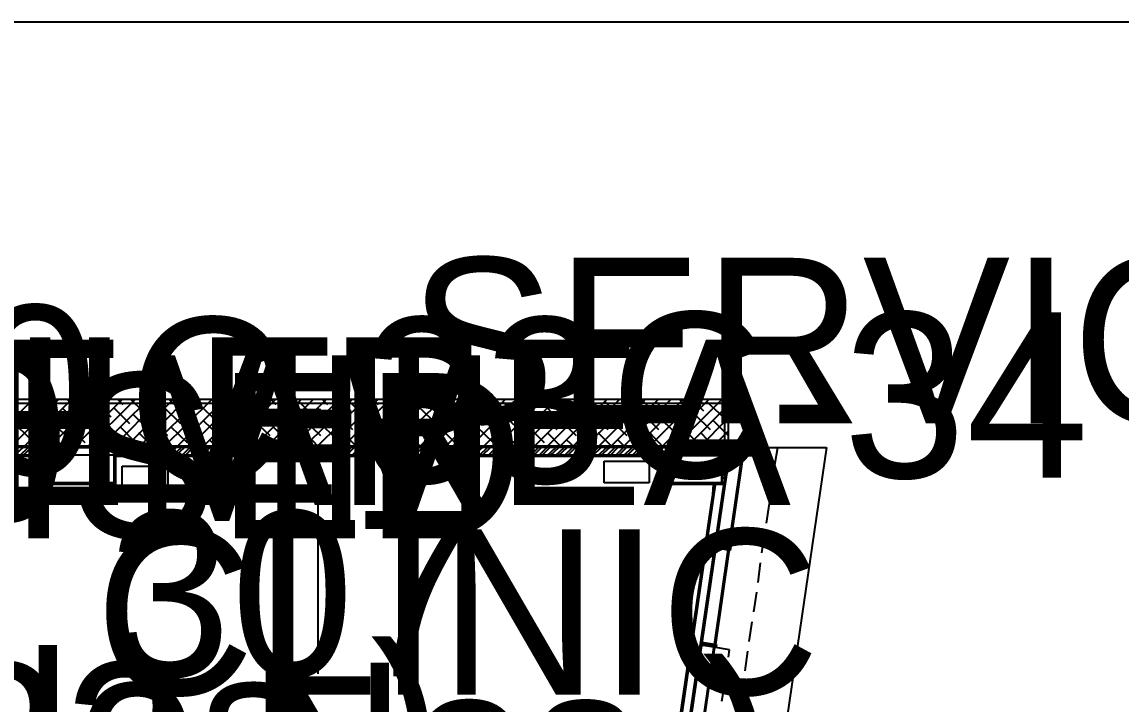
# Model space of a CAD drawing. Header units: feet. Extents: x -4 to 240, y -9 to 130.
# Drawn here: x 135.24 to 181.49, y 101.3 to 129.99 of the extents above; entities that cross this region are included whole.
import ezdxf

# ---------------------------------------------------------------- set-up
doc = ezdxf.new("R2010")
doc.units = ezdxf.units.FT
doc.layers.add('TEXT', color=3, linetype='Continuous')
doc.layers.add('WALLS', color=7, linetype='Continuous')

msp = doc.modelspace()

# ---------------------------------------------------------------- linework, layer by layer
at = {"layer": 'WALLS'}
for p, q in [((-4.172, 129.99), (194.386, 129.99)), ((164.976, 114.105), (47.758, 114.105)), ((164.823, 113.939), (47.911, 113.939)), ((133.691, 112.089), (135.694, 114.105)), ((134.201, 112.089), (136.242, 114.105)), ((134.737, 112.089), (136.778, 114.105)), ((135.285, 112.089), (137.327, 114.105)), ((136.013, 113.62), (135.541, 114.105)), ((135.821, 112.089), (137.837, 114.105)), ((136.817, 113.365), (136.14, 114.003)), ((136.37, 112.089), (138.373, 114.105)), ((136.906, 112.089), (138.922, 114.105)), ((137.352, 113.876), (137.136, 114.105)), ((137.416, 112.089), (139.458, 114.105)), ((138.156, 113.62), (137.671, 114.105)), ((137.965, 112.089), (140.006, 114.105)), ((138.986, 113.365), (138.284, 114.003)), ((138.501, 112.089), (140.542, 114.105)), ((139.049, 112.089), (141.053, 114.105)), ((139.496, 113.876), (139.266, 114.105)), ((139.585, 112.089), (141.601, 114.105)), ((140.325, 113.62), (139.815, 114.105)), ((140.134, 112.089), (142.137, 114.105)), ((141.116, 113.365), (140.453, 114.003)), ((140.644, 112.089), (142.686, 114.105)), ((141.18, 112.089), (143.222, 114.105)), ((141.665, 113.876), (141.435, 114.105)), ((141.729, 112.089), (143.77, 114.105)), ((142.456, 113.62), (141.984, 114.105)), ((142.265, 112.089), (144.281, 114.105)), ((143.26, 113.365), (142.584, 114.003)), ((142.813, 112.089), (144.817, 114.105)), ((143.349, 112.089), (145.365, 114.105)), ((143.796, 113.876), (143.579, 114.105)), ((143.86, 112.089), (145.901, 114.105)), ((144.6, 113.62), (144.115, 114.105)), ((144.408, 112.089), (146.45, 114.105)), ((145.429, 113.365), (144.727, 114.003)), ((144.944, 112.089), (146.986, 114.105)), ((145.493, 112.089), (147.496, 114.105)), ((145.939, 113.876), (145.71, 114.105)), ((146.029, 112.089), (148.045, 114.105)), ((146.769, 113.62), (146.258, 114.105)), ((146.577, 112.089), (148.581, 114.105)), ((147.56, 113.365), (146.896, 114.003)), ((147.088, 112.089), (149.129, 114.105)), ((147.624, 112.089), (149.665, 114.105)), ((148.108, 113.876), (147.879, 114.105)), ((148.172, 112.089), (150.214, 114.105)), ((148.9, 113.62), (148.427, 114.105)), ((148.708, 112.089), (150.724, 114.105)), ((149.703, 113.365), (149.027, 114.003)), ((149.257, 112.089), (151.26, 114.105)), ((149.793, 112.089), (151.809, 114.105)), ((150.239, 113.876), (150.022, 114.105)), ((150.303, 112.089), (152.344, 114.105)), ((151.043, 113.62), (150.558, 114.105)), ((150.852, 112.089), (152.893, 114.105)), ((151.872, 113.365), (151.171, 114.003)), ((151.388, 112.089), (153.429, 114.105)), ((151.936, 112.089), (153.939, 114.105)), ((152.383, 113.876), (152.153, 114.105)), ((152.472, 112.089), (154.488, 114.105)), ((153.212, 113.62), (152.702, 114.105)), ((153.021, 112.089), (155.024, 114.105)), ((154.003, 113.365), (153.34, 114.003)), ((153.531, 112.089), (155.573, 114.105)), ((154.067, 112.089), (156.108, 114.105)), ((154.552, 113.876), (154.322, 114.105)), ((154.616, 112.089), (156.657, 114.105)), ((155.343, 113.62), (154.871, 114.105)), ((155.152, 112.089), (157.167, 114.105)), ((156.147, 113.365), (155.47, 114.003)), ((155.7, 112.089), (157.703, 114.105)), ((156.236, 112.089), (158.252, 114.105)), ((156.683, 113.876), (156.466, 114.105)), ((156.746, 112.089), (158.788, 114.105)), ((157.486, 113.62), (157.002, 114.105)), ((157.295, 112.089), (159.337, 114.105)), ((158.316, 113.365), (157.614, 114.003)), ((157.831, 112.089), (159.847, 114.105)), ((158.38, 112.089), (160.383, 114.105)), ((158.826, 113.876), (158.596, 114.105)), ((158.915, 112.089), (160.931, 114.105)), ((159.656, 113.62), (159.145, 114.105)), ((159.464, 112.089), (161.467, 114.105)), ((160.447, 113.365), (159.783, 114.003)), ((159.974, 112.089), (162.016, 114.105)), ((160.51, 112.089), (162.552, 114.105)), ((160.995, 113.876), (160.766, 114.105)), ((161.059, 112.089), (163.062, 114.105)), ((161.786, 113.62), (161.314, 114.105)), ((161.595, 112.089), (163.611, 114.105)), ((162.59, 113.365), (161.914, 114.003)), ((162.144, 112.089), (164.147, 114.105)), ((162.679, 112.089), (164.695, 114.105)), ((163.126, 113.876), (162.909, 114.105)), ((163.19, 112.089), (164.976, 113.876)), ((163.93, 113.62), (163.445, 114.105)), ((164.759, 113.365), (164.057, 114.003)), ((164.823, 112.089), (164.823, 113.939)), ((164.976, 112.089), (164.976, 114.105)), ((135.477, 113.085), (134.801, 113.748)), ((136.268, 112.829), (135.604, 113.493)), ((137.608, 113.085), (136.944, 113.748)), ((138.437, 112.829), (137.774, 113.493)), ((139.777, 113.085), (139.113, 113.748)), ((140.581, 112.829), (139.904, 113.493)), ((141.92, 113.085), (141.244, 113.748)), ((142.711, 112.829), (142.048, 113.493)), ((144.051, 113.085), (143.388, 113.748)), ((144.88, 112.829), (144.217, 113.493)), ((146.22, 113.085), (145.557, 113.748)), ((147.024, 112.829), (146.348, 113.493)), ((148.364, 113.085), (147.687, 113.748)), ((149.155, 112.829), (148.491, 113.493)), ((150.494, 113.085), (149.831, 113.748)), ((151.324, 112.829), (150.66, 113.493)), ((152.663, 113.085), (152, 113.748)), ((153.467, 112.829), (152.791, 113.493)), ((154.807, 113.085), (154.131, 113.748)), ((155.598, 112.829), (154.935, 113.493)), ((156.938, 113.085), (156.274, 113.748)), ((157.767, 112.829), (157.104, 113.493)), ((159.107, 113.085), (158.443, 113.748)), ((159.911, 112.829), (159.234, 113.493)), ((161.25, 113.085), (160.574, 113.748)), ((162.041, 112.829), (161.378, 113.493)), ((163.381, 113.085), (162.718, 113.748)), ((164.211, 112.829), (163.547, 113.493)), ((163.738, 112.089), (164.976, 113.34)), ((164.976, 113.62), (164.887, 113.748)), ((135.758, 112.281), (135.056, 112.957)), ((137.097, 112.574), (136.434, 113.212)), ((137.901, 112.281), (137.225, 112.957)), ((139.241, 112.574), (138.565, 113.212)), ((140.032, 112.281), (139.368, 112.957)), ((141.372, 112.574), (140.708, 113.212)), ((142.201, 112.281), (141.499, 112.957)), ((143.541, 112.574), (142.877, 113.212)), ((144.344, 112.281), (143.668, 112.957)), ((145.684, 112.574), (145.008, 113.212)), ((146.475, 112.281), (145.812, 112.957)), ((147.815, 112.574), (147.152, 113.212)), ((148.644, 112.281), (147.943, 112.957)), ((149.984, 112.574), (149.321, 113.212)), ((150.788, 112.281), (150.112, 112.957)), ((152.128, 112.574), (151.451, 113.212)), ((152.919, 112.281), (152.255, 112.957)), ((154.258, 112.574), (153.595, 113.212)), ((155.088, 112.281), (154.386, 112.957)), ((156.427, 112.574), (155.764, 113.212)), ((157.231, 112.281), (156.555, 112.957)), ((158.571, 112.574), (157.895, 113.212)), ((159.362, 112.281), (158.699, 112.957)), ((160.702, 112.574), (160.038, 113.212)), ((161.531, 112.281), (160.829, 112.957)), ((162.871, 112.574), (162.207, 113.212)), ((163.675, 112.281), (162.998, 112.957)), ((164.976, 112.574), (164.338, 113.212)), ((136.459, 112.089), (135.885, 112.702)), ((137.008, 112.089), (136.689, 112.408)), ((138.628, 112.089), (138.029, 112.702)), ((139.177, 112.089), (138.82, 112.408)), ((140.772, 112.089), (140.159, 112.702)), ((141.308, 112.089), (140.989, 112.408)), ((142.903, 112.089), (142.329, 112.702)), ((143.451, 112.089), (143.132, 112.408)), ((145.072, 112.089), (144.472, 112.702)), ((145.62, 112.089), (145.263, 112.408)), ((147.215, 112.089), (146.603, 112.702)), ((147.751, 112.089), (147.432, 112.408)), ((149.346, 112.089), (148.772, 112.702)), ((149.895, 112.089), (149.576, 112.408)), ((151.515, 112.089), (150.915, 112.702)), ((152.064, 112.089), (151.707, 112.408)), ((153.659, 112.089), (153.046, 112.702)), ((154.195, 112.089), (153.876, 112.408)), ((155.789, 112.089), (155.215, 112.702)), ((156.338, 112.089), (156.019, 112.408)), ((157.959, 112.089), (157.359, 112.702)), ((158.507, 112.089), (158.15, 112.408)), ((160.102, 112.089), (159.49, 112.702)), ((160.638, 112.089), (160.319, 112.408)), ((162.233, 112.089), (161.659, 112.702)), ((162.781, 112.089), (162.463, 112.408)), ((164.402, 112.089), (163.802, 112.702)), ((164.274, 112.089), (164.976, 112.791)), ((164.951, 112.089), (164.593, 112.408)), ((115.573, 112.153), (165.078, 112.153)), ((164.976, 112.089), (115.636, 112.089)), ((134.928, 111.77), (135.285, 112.089)), ((135.158, 111.77), (135.502, 112.089)), ((135.285, 111.77), (135.63, 112.089)), ((135.413, 112.089), (135.349, 112.153)), ((135.541, 111.77), (135.86, 112.089)), ((135.668, 111.77), (135.987, 112.089)), ((135.885, 111.77), (136.204, 112.089)), ((136.013, 111.77), (136.332, 112.089)), ((136.242, 111.77), (136.561, 112.089)), ((136.37, 111.77), (136.561, 111.962)), ((139.113, 112.089), (136.561, 112.089)), ((136.561, 112.089), (136.561, 110.596)), ((136.561, 110.596), (136.561, 112.089)), ((136.561, 112.089), (139.113, 112.089)), ((137.544, 112.089), (137.48, 112.153)), ((139.113, 112), (139.203, 112.089)), ((139.113, 111.77), (139.432, 112.089)), ((139.113, 110.596), (139.113, 112.089)), ((139.113, 112.089), (139.113, 110.596)), ((139.241, 111.77), (139.56, 112.089)), ((139.458, 111.77), (139.815, 112.089)), ((139.585, 111.77), (139.943, 112.089)), ((139.687, 112.089), (139.649, 112.153)), ((139.815, 111.77), (140.159, 112.089)), ((139.943, 111.77), (140.287, 112.089)), ((140.159, 111.77), (140.517, 112.089)), ((140.287, 111.77), (140.644, 112.089)), ((140.542, 111.77), (140.861, 112.089)), ((140.67, 111.77), (140.989, 112.089)), ((140.9, 111.77), (141.219, 112.089)), ((141.027, 111.77), (141.346, 112.089)), ((141.244, 111.77), (141.601, 112.089)), ((141.372, 111.77), (141.729, 112.089)), ((141.601, 111.77), (141.946, 112.089)), ((141.729, 111.77), (142.073, 112.089)), ((141.856, 112.089), (141.793, 112.153)), ((141.984, 111.77), (142.303, 112.089)), ((142.112, 111.77), (142.431, 112.089)), ((142.329, 111.77), (142.648, 112.089)), ((142.456, 111.77), (142.775, 112.089)), ((142.686, 111.77), (143.03, 112.089)), ((142.813, 111.77), (143.158, 112.089)), ((143.03, 111.77), (143.388, 112.089)), ((143.158, 111.77), (143.515, 112.089)), ((143.388, 111.77), (143.732, 112.089)), ((143.515, 111.77), (143.86, 112.089)), ((143.77, 111.77), (144.089, 112.089)), ((143.898, 111.77), (144.217, 112.089)), ((143.987, 112.089), (143.923, 112.153)), ((144.115, 111.77), (144.434, 112.089)), ((144.242, 111.77), (144.561, 112.089)), ((144.472, 111.77), (144.817, 112.089)), ((144.6, 111.77), (144.944, 112.089)), ((144.817, 111.77), (145.174, 112.089)), ((144.944, 111.77), (145.301, 112.089)), ((145.199, 111.77), (145.518, 112.089)), ((145.327, 111.77), (145.646, 112.089)), ((145.557, 111.77), (145.876, 112.089)), ((145.684, 111.77), (146.003, 112.089)), ((145.901, 111.77), (146.258, 112.089)), ((146.029, 111.77), (146.386, 112.089)), ((146.131, 112.089), (146.093, 112.153)), ((146.258, 111.77), (146.603, 112.089)), ((146.386, 111.77), (146.73, 112.089)), ((146.603, 111.77), (146.96, 112.089)), ((146.73, 111.77), (147.088, 112.089)), ((146.986, 111.77), (147.305, 112.089)), ((147.113, 111.77), (147.432, 112.089)), ((147.343, 111.77), (147.662, 112.089)), ((147.47, 111.77), (147.789, 112.089)), ((147.687, 111.77), (148.045, 112.089)), ((147.815, 111.77), (148.172, 112.089)), ((148.045, 111.77), (148.389, 112.089)), ((148.172, 111.77), (148.517, 112.089)), ((148.3, 112.089), (148.236, 112.153)), ((148.427, 111.77), (148.746, 112.089)), ((148.555, 111.77), (148.874, 112.089)), ((148.772, 111.77), (149.091, 112.089)), ((148.9, 111.77), (149.219, 112.089)), ((149.129, 111.77), (149.474, 112.089)), ((149.257, 111.77), (149.601, 112.089)), ((149.474, 111.77), (149.831, 112.089)), ((149.601, 111.77), (149.959, 112.089)), ((149.831, 111.77), (150.175, 112.089)), ((149.959, 111.77), (150.303, 112.089)), ((150.214, 111.77), (150.533, 112.089)), ((150.341, 111.77), (150.66, 112.089)), ((150.431, 112.089), (150.367, 112.153)), ((150.558, 111.77), (150.877, 112.089)), ((150.686, 111.77), (151.005, 112.089)), ((150.915, 111.77), (151.26, 112.089)), ((151.043, 111.77), (151.388, 112.089)), ((151.26, 111.77), (151.617, 112.089)), ((151.388, 111.77), (151.745, 112.089)), ((151.643, 111.77), (151.962, 112.089)), ((151.77, 111.77), (152.089, 112.089)), ((152, 111.77), (152.319, 112.089)), ((152.128, 111.77), (152.447, 112.089)), ((152.344, 111.77), (152.702, 112.089)), ((152.472, 111.77), (152.829, 112.089)), ((152.574, 112.089), (152.536, 112.153)), ((152.702, 111.77), (153.046, 112.089)), ((152.829, 111.77), (153.174, 112.089)), ((153.046, 111.77), (153.404, 112.089)), ((153.174, 111.77), (153.531, 112.089)), ((153.429, 111.77), (153.748, 112.089)), ((153.557, 111.77), (153.876, 112.089)), ((153.786, 111.77), (154.105, 112.089)), ((153.914, 111.77), (154.233, 112.089)), ((154.131, 111.77), (154.488, 112.089)), ((154.258, 111.77), (154.616, 112.089)), ((154.488, 111.77), (154.833, 112.089)), ((154.616, 111.77), (154.96, 112.089)), ((154.743, 112.089), (154.679, 112.153)), ((154.871, 111.77), (155.19, 112.089)), ((154.998, 111.77), (155.317, 112.089)), ((155.215, 111.77), (155.534, 112.089)), ((155.343, 111.77), (155.662, 112.089)), ((155.573, 111.77), (155.917, 112.089)), ((155.7, 111.77), (156.045, 112.089)), ((155.917, 111.77), (156.274, 112.089)), ((169.097, 112.089), (155.917, 21.882)), ((156.045, 111.77), (156.402, 112.089)), ((156.274, 111.77), (156.619, 112.089)), ((156.402, 111.77), (156.746, 112.089)), ((156.657, 111.77), (156.976, 112.089)), ((156.785, 111.77), (157.104, 112.089)), ((156.874, 112.089), (156.81, 112.153)), ((157.002, 111.77), (157.321, 112.089)), ((157.129, 111.77), (157.448, 112.089)), ((157.359, 111.77), (157.703, 112.089)), ((157.486, 111.77), (157.831, 112.089)), ((157.703, 111.77), (158.061, 112.089)), ((157.831, 111.77), (158.188, 112.089)), ((158.086, 111.77), (158.405, 112.089)), ((158.214, 111.77), (158.533, 112.089)), ((158.443, 111.77), (158.762, 112.089)), ((158.571, 111.77), (158.89, 112.089)), ((158.788, 111.77), (159.145, 112.089)), ((158.915, 111.77), (159.273, 112.089)), ((159.018, 112.089), (158.979, 112.153)), ((159.145, 111.77), (159.49, 112.089)), ((159.273, 111.77), (159.617, 112.089)), ((159.49, 111.77), (159.847, 112.089)), ((159.617, 111.77), (159.974, 112.089)), ((159.872, 111.77), (160.191, 112.089)), ((160, 111.77), (160.319, 112.089)), ((160.23, 111.77), (160.549, 112.089)), ((160.357, 111.77), (160.676, 112.089)), ((160.574, 111.77), (160.931, 112.089)), ((160.702, 111.77), (161.059, 112.089)), ((160.931, 111.77), (161.276, 112.089)), ((161.059, 111.77), (161.404, 112.089)), ((161.187, 112.089), (161.123, 112.153)), ((161.314, 111.77), (161.633, 112.089)), ((161.442, 111.77), (161.761, 112.089)), ((161.659, 111.77), (161.978, 112.089)), ((161.786, 111.77), (162.105, 112.089)), ((164.695, 112.089), (162.169, 112.089)), ((162.169, 112.089), (162.169, 110.596)), ((162.169, 110.596), (162.169, 112.089)), ((162.169, 112.089), (164.695, 112.089)), ((163.317, 112.089), (163.254, 112.153)), ((164.695, 111.834), (164.976, 112.089)), ((164.695, 111.936), (164.848, 112.089)), ((164.695, 110.596), (164.695, 112.089)), ((164.695, 112.089), (164.695, 110.596)), ((165.078, 112.153), (164.759, 110.086)), ((164.785, 110.596), (164.976, 112.089)), ((164.823, 112.089), (164.976, 112.281)), ((164.976, 112.089), (169.097, 112.089)), ((165.04, 111.962), (165.078, 112.089)), ((165.04, 111.962), (165.078, 112.089)), ((165.04, 111.962), (165.078, 112)), ((165.652, 111.872), (165.04, 111.962)), ((165.652, 111.872), (165.04, 111.962)), ((165.04, 111.962), (165.04, 111.962)), ((165.078, 112.089), (165.078, 112.064)), ((165.078, 112.089), (165.652, 112)), ((165.078, 112.089), (165.652, 112)), ((165.078, 111.962), (165.078, 112.064)), ((165.078, 112.064), (165.652, 112)), ((165.078, 112.064), (165.078, 112)), ((165.614, 111.962), (165.078, 112.064)), ((165.078, 112), (165.078, 112.064)), ((165.078, 112.064), (165.614, 111.962)), ((165.078, 112.064), (165.078, 112.064)), ((165.078, 112), (165.614, 111.898)), ((165.614, 111.898), (165.078, 112)), ((165.614, 111.898), (165.078, 111.962)), ((165.652, 112), (165.614, 111.898)), ((165.652, 112), (165.614, 111.962)), ((165.614, 111.898), (165.614, 111.962)), ((165.614, 111.962), (165.614, 111.898)), ((165.614, 111.962), (165.614, 111.962)), ((165.652, 112), (165.652, 111.872)), ((165.652, 112), (165.652, 111.872)), ((166.928, 111.362), (167.056, 112.089)), ((164.593, 111.77), (120.447, 111.77)), ((136.498, 111.707), (120.51, 111.707)), ((136.498, 110.533), (136.498, 111.707)), ((162.105, 111.707), (139.177, 111.707)), ((139.177, 111.707), (139.177, 110.533)), ((147.815, 111.643), (147.56, 111.898)), ((147.598, 111.898), (147.56, 111.872)), ((147.56, 111.872), (147.815, 111.617)), ((147.853, 111.643), (147.598, 111.898)), ((147.917, 111.77), (147.687, 111.77)), ((147.687, 111.77), (147.687, 102.558)), ((147.687, 111.77), (147.687, 111.77)), ((147.917, 111.77), (147.917, 111.77)), ((159.745, 111.515), (161.633, 111.515)), ((159.745, 110.596), (159.745, 111.515)), ((161.633, 111.515), (161.633, 110.596)), ((162.016, 111.77), (162.169, 111.936)), ((162.105, 110.533), (162.105, 111.707)), ((162.144, 111.77), (162.169, 111.809)), ((164.695, 111.579), (164.951, 111.834)), ((164.695, 111.451), (164.951, 111.707)), ((165.55, 111.898), (164.976, 107.917)), ((165.014, 107.917), (165.589, 111.872)), ((165.04, 107.917), (165.614, 111.872)), ((165.614, 111.872), (165.55, 111.898)), ((165.652, 111.872), (165.614, 111.898)), ((165.614, 111.872), (165.614, 111.872)), ((139.458, 111.298), (141.372, 111.298)), ((139.458, 110.341), (139.458, 111.298)), ((141.372, 111.298), (141.372, 110.341)), ((164.695, 111.234), (164.887, 111.426)), ((164.695, 111.107), (164.887, 111.298)), ((136.561, 110.596), (139.113, 110.596)), ((139.113, 110.596), (136.561, 110.596)), ((161.633, 110.596), (159.745, 110.596)), ((161.697, 91.841), (164.44, 110.596)), ((162.041, 91.841), (164.785, 110.596)), ((162.169, 110.596), (164.695, 110.596)), ((164.695, 110.596), (162.169, 110.596)), ((164.695, 110.877), (164.848, 111.005)), ((164.695, 110.75), (164.823, 110.877)), ((164.695, 110.596), (164.848, 110.596)), ((164.759, 110.596), (164.785, 110.596)), ((166.762, 110.15), (166.864, 110.941)), ((139.177, 110.533), (136.498, 110.533)), ((141.372, 110.341), (139.458, 110.341)), ((164.823, 110.533), (162.105, 110.533)), ((164.249, 109.665), (164.313, 110.112)), ((164.313, 110.112), (164.338, 110.533)), ((161.633, 91.904), (164.249, 109.665)), ((164.759, 110.086), (164.695, 109.601)), ((166.571, 108.9), (166.699, 109.729)), ((164.695, 109.601), (162.105, 91.841)), ((166.38, 107.662), (166.507, 108.491)), ((164.951, 107.789), (164.376, 103.796)), ((164.402, 103.796), (164.976, 107.789)), ((164.44, 107.853), (164.466, 107.981)), ((164.44, 107.853), (164.466, 107.981)), ((164.44, 107.853), (164.466, 107.879)), ((165.04, 107.751), (164.44, 107.853)), ((165.04, 107.751), (164.44, 107.853)), ((164.44, 107.853), (164.44, 107.853)), ((164.44, 103.796), (165.014, 107.789)), ((164.466, 107.879), (164.466, 107.981)), ((164.466, 107.981), (165.04, 107.879)), ((164.466, 107.981), (164.504, 107.943)), ((164.466, 107.981), (165.078, 107.917)), ((164.466, 107.981), (165.078, 107.917)), ((164.504, 107.943), (164.466, 107.879)), ((164.466, 107.879), (164.504, 107.943)), ((164.466, 107.943), (164.466, 107.943)), ((165.04, 107.789), (164.466, 107.879)), ((164.466, 107.879), (165.014, 107.815)), ((165.014, 107.815), (164.466, 107.879)), ((165.014, 107.879), (164.504, 107.943)), ((164.504, 107.943), (165.014, 107.879)), ((165.014, 107.789), (164.951, 107.789)), ((165.078, 107.917), (165.014, 107.879)), ((165.014, 107.879), (165.078, 107.917)), ((165.014, 107.815), (165.014, 107.879)), ((165.014, 107.879), (165.014, 107.815)), ((165.04, 107.751), (165.014, 107.815)), ((165.014, 107.815), (165.04, 107.751)), ((165.078, 107.917), (165.04, 107.751)), ((165.078, 107.917), (165.04, 107.751)), ((165.04, 107.879), (165.04, 107.789)), ((166.226, 106.411), (166.316, 107.241)), ((166.035, 105.174), (166.163, 106.003)), ((165.844, 103.923), (165.971, 104.753)), ((164.338, 103.668), (163.764, 99.713)), ((163.802, 99.713), (164.376, 103.668)), ((163.828, 103.77), (163.866, 103.898)), ((163.828, 103.77), (163.866, 103.898)), ((164.44, 103.668), (163.828, 103.77)), ((163.828, 103.77), (163.892, 103.77)), ((164.44, 103.668), (163.828, 103.77)), ((163.892, 103.77), (163.828, 103.77)), ((163.828, 99.713), (164.402, 103.668)), ((163.866, 103.898), (163.892, 103.86)), ((163.866, 103.898), (164.466, 103.796)), ((163.866, 103.898), (164.466, 103.796)), ((163.866, 103.77), (163.892, 103.86)), ((163.866, 103.86), (163.866, 103.86)), ((164.44, 103.668), (163.866, 103.77)), ((163.892, 103.86), (164.44, 103.796)), ((163.892, 103.86), (163.892, 103.77)), ((164.44, 103.77), (163.892, 103.86)), ((163.892, 103.77), (163.892, 103.86)), ((163.892, 103.86), (164.44, 103.77)), ((163.892, 103.77), (164.402, 103.707)), ((164.402, 103.707), (163.892, 103.77)), ((164.402, 103.668), (164.338, 103.668)), ((164.402, 103.707), (164.44, 103.77)), ((164.44, 103.77), (164.402, 103.707)), ((164.44, 103.668), (164.402, 103.707)), ((164.402, 103.668), (164.402, 103.668)), ((164.44, 103.796), (164.44, 103.668)), ((164.466, 103.796), (164.44, 103.668)), ((164.466, 103.796), (164.44, 103.77)), ((164.466, 103.796), (164.44, 103.668)), ((164.44, 103.77), (164.44, 103.77)), ((165.014, 103.579), (164.44, 103.668)), ((164.976, 103.26), (165.014, 103.579)), ((165.678, 102.686), (165.78, 103.515)), ((164.887, 102.648), (164.951, 103.03)), ((164.785, 102.01), (164.848, 102.431)), ((165.486, 101.435), (165.614, 102.265)), ((164.695, 101.41), (164.759, 101.818))]:
    msp.add_line(p, q, dxfattribs=at)

# ---------------------------------------------------------------- texts
at = {"layer": 'TEXT'}
for s, height, p in [('SERVICE AREA', 6.95885, (151.49, 113.11)), ('1220', 7.1196, (117.257, 110.941)), ('C-33', 6.9589, (139.687, 110.596)), ('C-34', 6.9589, (159.974, 110.813)), ('SERVICE AREA', 6.95885, (98.82, 109.665)), ('TOILET', 6.9589, (121.786, 109.767)), ('150 MM ', 6.9589, (121.659, 109.002)), ('RAISED', 6.9589, (121.722, 108.262)), ('307', 6.9589, (138.858, 102.456)), ('CLINIC', 6.9589, (138.309, 101.691)), ('T = 300 (21 Nos.)', 6.95885, (80.319, 96.817)), ('R = 162.73 (22 Nos.)', 6.95885, (80.319, 96.077))]:
    msp.add_text(s, height=height, dxfattribs=at).set_placement(p)

doc.saveas('drawing.dxf')
